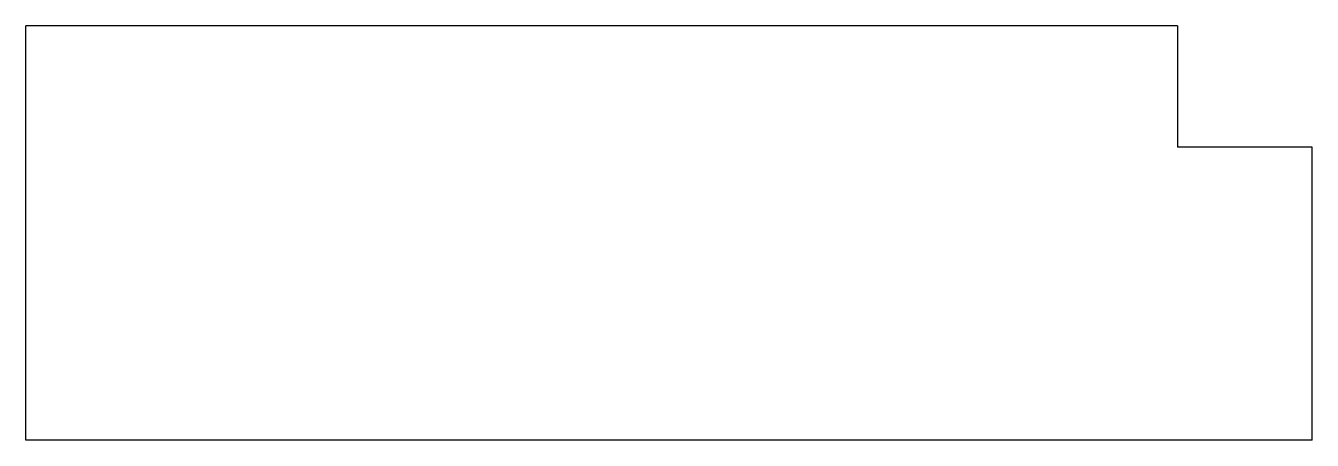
# Model space of a CAD drawing. Header units: millimetres. Extents: x 0 to 172, y -18 to 38.
import ezdxf

# ---------------------------------------------------------------- set-up
doc = ezdxf.new("R2010")
doc.units = ezdxf.units.MM

msp = doc.modelspace()

# ---------------------------------------------------------------- linework, layer by layer
at = {"color": 7, "linetype": 'Continuous', "lineweight": 25}
for p, q in [((153.7, 37.64), (0, 37.64)), ((0, -17.64), (0, 37.64)), ((153.7, 37.64), (153.7, 21.44)), ((171.7, 21.44), (153.7, 21.44)), ((171.7, -17.64), (171.7, 21.44)), ((171.7, -17.64), (0, -17.64))]:
    msp.add_line(p, q, dxfattribs=at)

doc.saveas('drawing.dxf')
